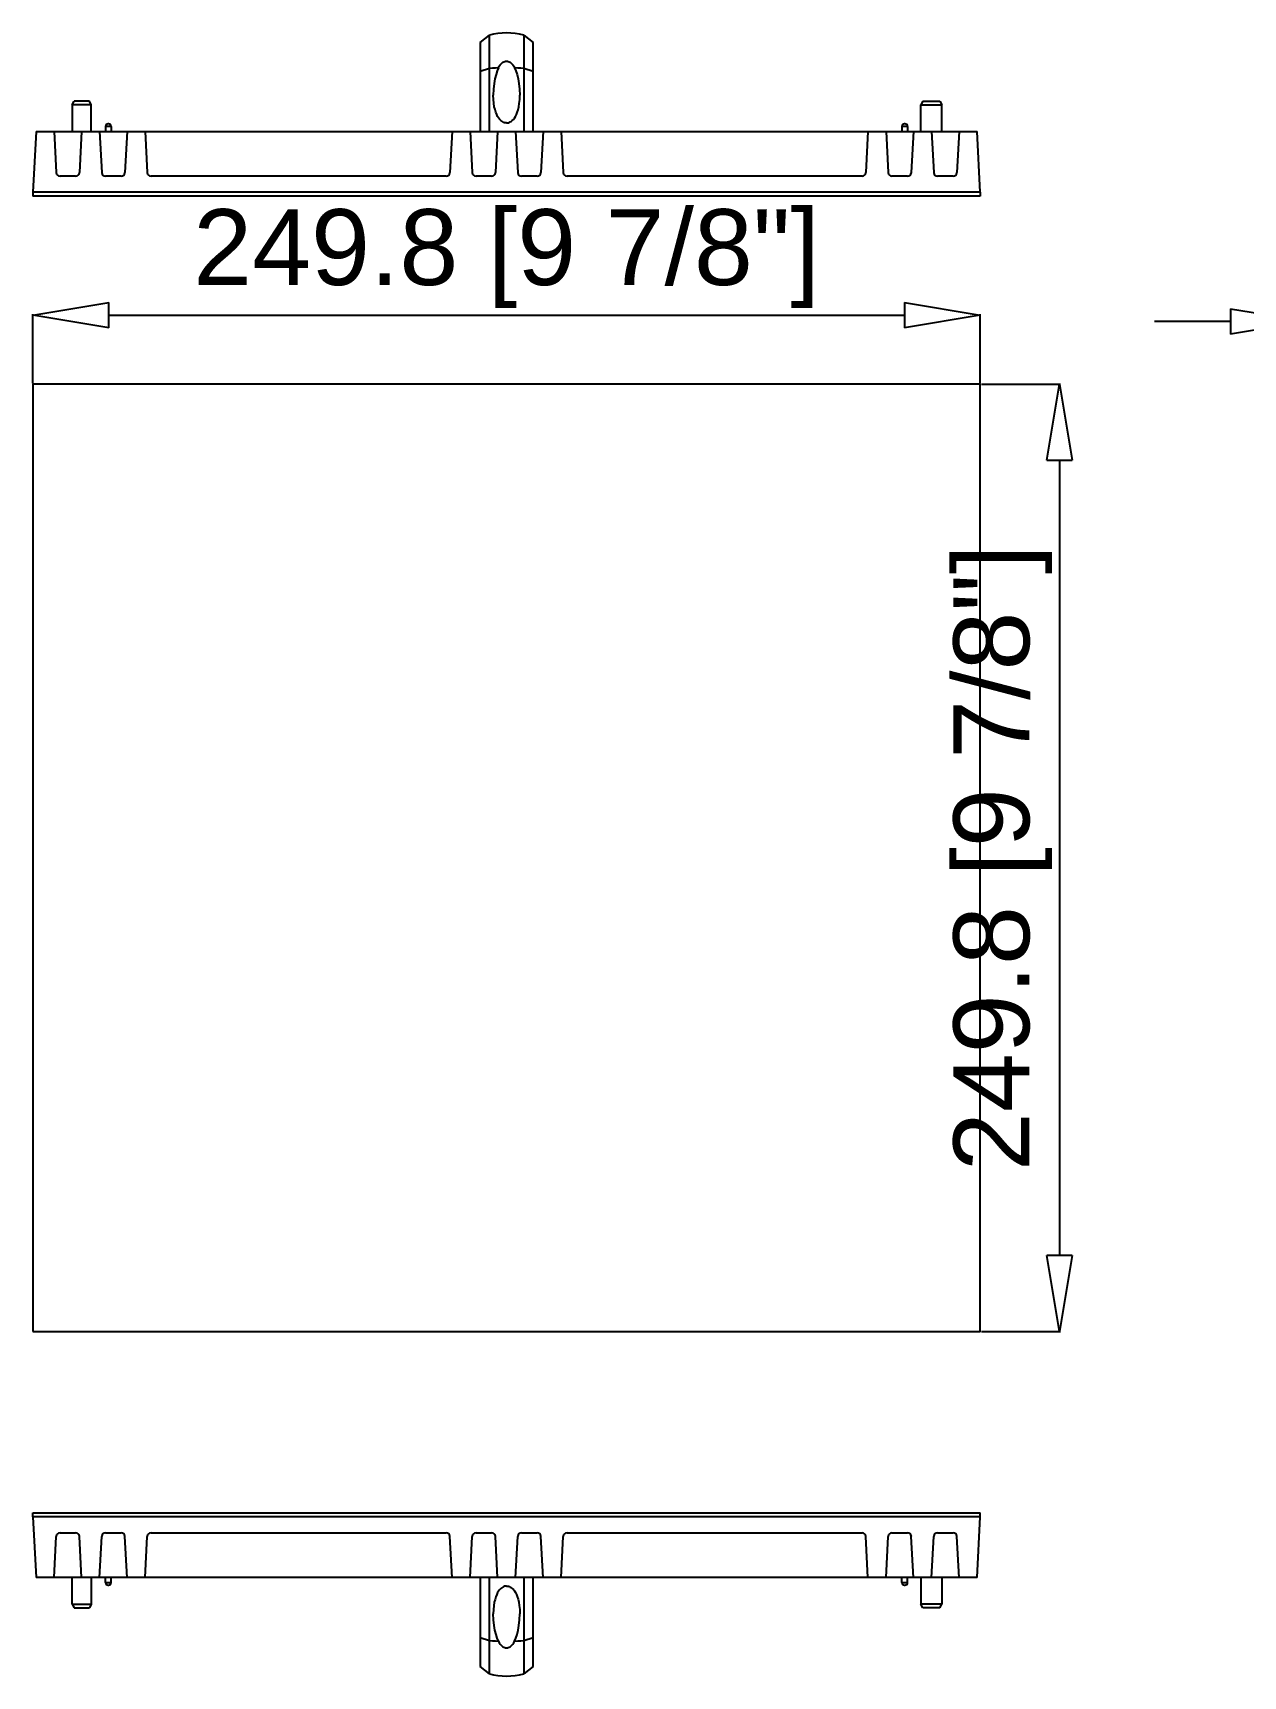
# Model space of a CAD drawing. Header units: millimetres. Extents: x -3132 to 28633, y 682 to 5849.
# Drawn here: x 3848.5 to 4167.6, y 1242.8 to 1676.2 of the extents above; entities that cross this region are included whole.
import ezdxf

# ---------------------------------------------------------------- set-up
doc = ezdxf.new("R2010")
doc.units = ezdxf.units.MM
doc.styles.get("Standard").update_dxf_attribs({"font": 'arial.ttf'})
doc.dimstyles.new('ISO_25-10', dxfattribs={"dimtxt": 20, "dimasz": 20, "dimexe": 0.3, "dimexo": 0.3, "dimgap": 2, "dimtad": 1, "dimrnd": 0.0001, "dimdsep": 46, "dimtxsty": 'Standard', "dimblk": 'CLOSEDBLANK', "dimcen": 0.1, "dimclrd": 256, "dimclre": 256, "dimclrt": 256, "dimadec": 0, "dimazin": 2, "dimtm": 1e-09, "dimtfac": 1, "dimtofl": 0, "dimtmove": 0, "dimatfit": 3, "dimldrblk": 'CLOSEDBLANK', "dimfxl": 1, "dimtolj": 1, "dimarcsym": 0})

# ---------------------------------------------------------------- blocks, each defined once
blk = doc.blocks.new('_ClosedBlank')
at = {"color": 0, "linetype": 'ByBlock', "lineweight": -2}
for p, q in [((-1, 0.167), (0, 0)), ((-1, 0.167), (-1, -0.167)), ((0, 0), (-1, -0.167))]:
    blk.add_line(p, q, dxfattribs=at)
blk = doc.blocks.new('*D208')
at = {"lineweight": -2, "transparency": 16777216}
for p, q in [((3848.46, 1583.8), (3848.46, 1602.01)), ((3868.46, 1601.71), (4078.26, 1601.71)), ((4098.26, 1583.8), (4098.26, 1602.01))]:
    blk.add_line(p, q, dxfattribs=at)
at = {"layer": 'Defpoints', "color": 0, "transparency": 16777216}
for p in [(4098.26, 1601.71), (3848.46, 1583.5), (4098.26, 1583.5)]:
    blk.add_point(p, dxfattribs=at)
at = {"lineweight": -2, "transparency": 16777216, "xscale": 20, "yscale": 20, "zscale": 20, "rotation": 180}
blk.add_blockref('_ClosedBlank', (3848.46, 1601.71), dxfattribs=at)
at = {"lineweight": -2, "transparency": 16777216, "xscale": 20, "yscale": 20, "zscale": 20}
blk.add_blockref('_ClosedBlank', (4098.26, 1601.71), dxfattribs=at)
at = {"transparency": 16777216, "insert": (3973.36, 1616.66), "char_height": 20, "attachment_point": 5}
blk.add_mtext('\\A1;249.8 [9 7/8"]', dxfattribs=at)
blk = doc.blocks.new('*D209')
at = {"lineweight": -2, "transparency": 16777216}
for p, q in [((4098.56, 1583.5), (4119.45, 1583.5)), ((4119.15, 1563.5), (4119.15, 1353.7)), ((4098.56, 1333.7), (4119.45, 1333.7))]:
    blk.add_line(p, q, dxfattribs=at)
at = {"layer": 'Defpoints', "color": 0, "transparency": 16777216}
for p in [(4098.26, 1583.5), (4098.26, 1333.7), (4119.15, 1333.7)]:
    blk.add_point(p, dxfattribs=at)
at = {"lineweight": -2, "transparency": 16777216, "xscale": 20, "yscale": 20, "zscale": 20}
for p, rotation in [((4119.15, 1583.5), 90), ((4119.15, 1333.7), 270)]:
    blk.add_blockref('_ClosedBlank', p, dxfattribs=dict(at, rotation=rotation))
at = {"transparency": 16777216, "insert": (4104.21, 1458.6), "char_height": 20, "attachment_point": 5, "rotation": 90}
blk.add_mtext('\\A1;249.8 [9 7/8"]', dxfattribs=at)
blk = doc.blocks.new('*D210')
at = {"lineweight": -2, "transparency": 16777216}
for p, q in [((4164.25, 1600.1), (4144.25, 1600.1)), ((4184.25, 1583.8), (4184.25, 1600.4)), ((4201.35, 1582.96), (4201.35, 1600.4)), ((4221.35, 1600.1), (4366.92, 1600.1))]:
    blk.add_line(p, q, dxfattribs=at)
at = {"layer": 'Defpoints', "color": 0, "transparency": 16777216}
for p in [(4201.35, 1600.1), (4184.25, 1583.5), (4201.35, 1582.66)]:
    blk.add_point(p, dxfattribs=at)
at = {"lineweight": -2, "transparency": 16777216, "xscale": 20, "yscale": 20, "zscale": 20}
blk.add_blockref('_ClosedBlank', (4184.25, 1600.1), dxfattribs=at)
at = {"lineweight": -2, "transparency": 16777216, "xscale": 20, "yscale": 20, "zscale": 20, "rotation": 180}
blk.add_blockref('_ClosedBlank', (4201.35, 1600.1), dxfattribs=at)
at = {"transparency": 16777216, "insert": (4304.14, 1615.05), "char_height": 20, "attachment_point": 5}
blk.add_mtext('\\A1;17.1 [5/8"]', dxfattribs=at)

msp = doc.modelspace()

# ---------------------------------------------------------------- linework, layer by layer
at = {"linetype": 'Continuous'}
for p, q in [((3966.364, 1673.643), (3968.833, 1675.572)), ((3966.364, 1673.643), (3966.364, 1650.182)), ((3968.833, 1650.182), (3968.833, 1675.572)), ((3977.9, 1675.56), (3977.9, 1650.182)), ((3977.9, 1675.56), (3980.364, 1673.634)), ((3980.364, 1650.182), (3980.364, 1673.634)), ((3968.833, 1666.774), (3966.364, 1666.025)), ((3980.364, 1666.021), (3977.9, 1666.77)), ((3858.864, 1657.182), (3859.364, 1658.182)), ((3858.864, 1657.182), (3858.864, 1650.182)), ((3863.864, 1657.182), (3858.864, 1657.182)), ((3863.364, 1658.182), (3859.364, 1658.182)), ((3863.864, 1657.182), (3863.364, 1658.182)), ((3863.864, 1650.182), (3863.864, 1657.182)), ((4083.114, 1658.182), (4082.614, 1657.182)), ((4082.614, 1657.182), (4088.114, 1657.182)), ((4082.614, 1650.182), (4082.614, 1657.182)), ((4083.114, 1658.182), (4087.614, 1658.182)), ((4087.614, 1658.182), (4088.114, 1657.182)), ((4088.114, 1650.182), (4088.114, 1657.182)), ((3867.614, 1651.482), (3867.614, 1650.182)), ((3869.114, 1651.482), (3867.614, 1651.482)), ((3868.414, 1652.182), (3868.314, 1652.182)), ((3869.114, 1651.482), (3869.114, 1650.182)), ((4079.114, 1651.482), (4077.614, 1651.482)), ((4077.614, 1651.482), (4077.614, 1650.182)), ((4078.414, 1652.182), (4078.314, 1652.182)), ((4079.114, 1651.482), (4079.114, 1650.182)), ((3849.302, 1650.182), (3848.464, 1634.182)), ((3849.302, 1650.182), (4097.425, 1650.182)), ((3854.066, 1650.182), (3854.634, 1639.329)), ((3861.302, 1650.182), (3860.734, 1639.329)), ((3866.066, 1650.182), (3866.634, 1639.329)), ((3873.302, 1650.182), (3872.734, 1639.329)), ((3878.066, 1650.182), (3878.634, 1639.329)), ((3958.982, 1650.182), (3958.414, 1639.329)), ((3963.745, 1650.182), (3964.314, 1639.329)), ((3970.982, 1650.182), (3970.414, 1639.329)), ((3975.745, 1650.182), (3976.314, 1639.329)), ((3982.982, 1650.182), (3982.414, 1639.329)), ((3987.745, 1650.182), (3988.314, 1639.329)), ((4068.662, 1650.182), (4068.093, 1639.329)), ((4073.425, 1650.182), (4073.994, 1639.329)), ((4080.662, 1650.182), (4080.093, 1639.329)), ((4085.425, 1650.182), (4085.994, 1639.329)), ((4092.662, 1650.182), (4092.093, 1639.329)), ((4098.264, 1634.182), (4097.425, 1650.182)), ((3859.735, 1638.382), (3855.633, 1638.382)), ((3871.735, 1638.382), (3867.633, 1638.382)), ((3957.415, 1638.382), (3879.633, 1638.382)), ((3969.415, 1638.382), (3965.313, 1638.382)), ((3981.415, 1638.382), (3977.313, 1638.382)), ((4067.095, 1638.382), (3989.313, 1638.382)), ((4079.095, 1638.382), (4074.993, 1638.382)), ((4091.095, 1638.382), (4086.993, 1638.382)), ((3848.464, 1634.182), (3848.464, 1633.082)), ((4098.264, 1634.182), (3848.464, 1634.182)), ((4098.264, 1634.182), (4098.264, 1633.082)), ((4098.264, 1633.082), (3848.464, 1633.082)), ((3848.464, 1284.791), (3848.464, 1285.891)), ((3848.464, 1285.891), (4098.264, 1285.891)), ((3848.464, 1284.791), (3849.302, 1268.791)), ((4098.264, 1284.791), (3848.464, 1284.791)), ((4097.425, 1268.791), (4098.264, 1284.791)), ((4098.264, 1284.791), (4098.264, 1285.891)), ((3854.066, 1268.791), (3854.634, 1279.644)), ((3855.633, 1280.591), (3859.735, 1280.591)), ((3861.302, 1268.791), (3860.734, 1279.644)), ((3866.066, 1268.791), (3866.634, 1279.644)), ((3867.633, 1280.591), (3871.735, 1280.591)), ((3873.302, 1268.791), (3872.734, 1279.644)), ((3878.066, 1268.791), (3878.634, 1279.644)), ((3879.633, 1280.591), (3957.415, 1280.591)), ((3958.982, 1268.791), (3958.414, 1279.644)), ((3963.745, 1268.791), (3964.314, 1279.644)), ((3965.313, 1280.591), (3969.415, 1280.591)), ((3970.982, 1268.791), (3970.414, 1279.644)), ((3975.745, 1268.791), (3976.314, 1279.644)), ((3977.313, 1280.591), (3981.415, 1280.591)), ((3982.982, 1268.791), (3982.414, 1279.644)), ((3987.745, 1268.791), (3988.314, 1279.644)), ((3989.313, 1280.591), (4067.095, 1280.591)), ((4068.662, 1268.791), (4068.093, 1279.644)), ((4073.425, 1268.791), (4073.994, 1279.644)), ((4074.993, 1280.591), (4079.095, 1280.591)), ((4080.662, 1268.791), (4080.093, 1279.644)), ((4085.425, 1268.791), (4085.994, 1279.644)), ((4086.993, 1280.591), (4091.095, 1280.591)), ((4092.662, 1268.791), (4092.093, 1279.644)), ((4097.425, 1268.791), (3849.302, 1268.791)), ((3858.864, 1261.791), (3858.864, 1268.791)), ((3863.864, 1268.791), (3863.864, 1261.791)), ((3867.614, 1267.491), (3867.614, 1268.791)), ((3867.614, 1267.491), (3869.114, 1267.491)), ((3868.314, 1266.791), (3868.414, 1266.791)), ((3869.114, 1267.491), (3869.114, 1268.791)), ((3966.364, 1268.791), (3966.364, 1245.33)), ((3968.833, 1243.401), (3968.833, 1268.791)), ((3977.9, 1268.791), (3977.9, 1243.413)), ((3980.364, 1245.339), (3980.364, 1268.791)), ((4077.614, 1267.491), (4077.614, 1268.791)), ((4077.614, 1267.491), (4079.114, 1267.491)), ((4078.314, 1266.791), (4078.414, 1266.791)), ((4079.114, 1267.491), (4079.114, 1268.791)), ((4082.614, 1268.791), (4082.614, 1261.791)), ((4088.114, 1268.791), (4088.114, 1261.791)), ((3858.864, 1261.791), (3859.364, 1260.791)), ((3858.864, 1261.791), (3863.864, 1261.791)), ((3863.864, 1261.791), (3863.364, 1260.791)), ((4088.114, 1261.791), (4082.614, 1261.791)), ((4083.114, 1260.791), (4082.614, 1261.791)), ((4087.614, 1260.791), (4088.114, 1261.791)), ((3859.364, 1260.791), (3863.364, 1260.791)), ((4087.614, 1260.791), (4083.114, 1260.791)), ((3966.364, 1252.948), (3968.833, 1252.199)), ((3977.9, 1252.203), (3980.364, 1252.952)), ((3968.833, 1243.401), (3966.364, 1245.33)), ((3980.364, 1245.339), (3977.9, 1243.413))]:
    msp.add_line(p, q, dxfattribs=at)
for points in [[(3971.231, 1666.96), (3971.454, 1667.386), (3971.691, 1667.741), (3971.934, 1668.03), (3972.181, 1668.259), (3972.425, 1668.433), (3972.663, 1668.559), (3972.898, 1668.644), (3973.128, 1668.693), (3973.356, 1668.71), (3973.585, 1668.695), (3973.814, 1668.647), (3974.047, 1668.563), (3974.285, 1668.44), (3974.529, 1668.268), (3974.777, 1668.041), (3975.024, 1667.751), (3975.264, 1667.392), (3975.492, 1666.958)], [(3971.231, 1666.96), (3970.425, 1666.913), (3969.625, 1666.851), (3968.833, 1666.774)], [(3971.231, 1666.96), (3970.89, 1666.131), (3970.58, 1665.169), (3970.309, 1664.065), (3970.083, 1662.798), (3969.924, 1661.354), (3969.864, 1659.794)], [(3975.492, 1666.958), (3975.835, 1666.127), (3976.145, 1665.163), (3976.418, 1664.056), (3976.644, 1662.786), (3976.804, 1661.338), (3976.864, 1659.774)], [(3977.9, 1666.77), (3977.105, 1666.848), (3976.302, 1666.911), (3975.492, 1666.958)], [(3973.346, 1652.423), (3973.105, 1652.442), (3972.861, 1652.492), (3972.611, 1652.577), (3972.354, 1652.702), (3972.09, 1652.873), (3971.819, 1653.099), (3971.545, 1653.386), (3971.274, 1653.74), (3971.011, 1654.164), (3970.761, 1654.666), (3970.528, 1655.253), (3970.318, 1655.933), (3970.138, 1656.717), (3969.995, 1657.613), (3969.899, 1658.634), (3969.864, 1659.794)], [(3973.346, 1652.423), (3973.59, 1652.436), (3973.836, 1652.481), (3974.087, 1652.561), (3974.345, 1652.681), (3974.611, 1652.847), (3974.884, 1653.068), (3975.161, 1653.35), (3975.435, 1653.7), (3975.701, 1654.122), (3975.954, 1654.623), (3976.19, 1655.209), (3976.403, 1655.891), (3976.586, 1656.678), (3976.731, 1657.578), (3976.828, 1658.606), (3976.864, 1659.774)], [(3973.346, 1266.55), (3973.105, 1266.531), (3972.861, 1266.481), (3972.611, 1266.396), (3972.354, 1266.271), (3972.09, 1266.1), (3971.819, 1265.874), (3971.545, 1265.587), (3971.273, 1265.233), (3971.011, 1264.809), (3970.761, 1264.307), (3970.528, 1263.72), (3970.318, 1263.039), (3970.138, 1262.256), (3969.995, 1261.36), (3969.899, 1260.339), (3969.864, 1259.179)], [(3973.346, 1266.55), (3973.59, 1266.537), (3973.836, 1266.492), (3974.087, 1266.412), (3974.345, 1266.292), (3974.611, 1266.126), (3974.884, 1265.905), (3975.161, 1265.622), (3975.435, 1265.273), (3975.701, 1264.851), (3975.954, 1264.35), (3976.19, 1263.764), (3976.403, 1263.082), (3976.586, 1262.295), (3976.731, 1261.395), (3976.828, 1260.367), (3976.864, 1259.199)], [(3971.231, 1252.013), (3970.89, 1252.842), (3970.58, 1253.804), (3970.308, 1254.908), (3970.083, 1256.175), (3969.924, 1257.619), (3969.864, 1259.179)], [(3975.492, 1252.015), (3975.835, 1252.846), (3976.145, 1253.81), (3976.418, 1254.917), (3976.644, 1256.187), (3976.804, 1257.635), (3976.864, 1259.199)], [(3968.833, 1252.199), (3969.624, 1252.122), (3970.424, 1252.06), (3971.231, 1252.013)], [(3971.231, 1252.013), (3971.454, 1251.587), (3971.691, 1251.232), (3971.934, 1250.943), (3972.181, 1250.714), (3972.425, 1250.54), (3972.663, 1250.414), (3972.898, 1250.329), (3973.128, 1250.28), (3973.356, 1250.263), (3973.585, 1250.278), (3973.814, 1250.326), (3974.048, 1250.41), (3974.285, 1250.533), (3974.529, 1250.705), (3974.777, 1250.932), (3975.024, 1251.222), (3975.264, 1251.581), (3975.492, 1252.015)], [(3975.492, 1252.015), (3976.302, 1252.062), (3977.105, 1252.125), (3977.9, 1252.203)]]:
    msp.add_lwpolyline(points, dxfattribs=at)
msp.add_lwpolyline([(3848.464, 1333.698), (4098.264, 1333.698), (4098.264, 1583.498), (3848.464, 1583.498)], close=True, dxfattribs=at)
for centre, radius, start, end in [((3973.346, 1659.182), 17, 74.46312, 105.39516), ((3868.314, 1651.482), 0.7, 90.00045, 180), ((3868.414, 1651.482), 0.7, 0, 89.99955), ((4078.314, 1651.482), 0.7, 90.00045, 180), ((4078.414, 1651.482), 0.7, 0, 89.99955), ((3855.633, 1639.382), 1, 183, 270), ((3859.735, 1639.382), 1, 270, 357), ((3867.633, 1639.382), 1, 183, 270), ((3871.735, 1639.382), 1, 270, 357), ((3879.633, 1639.382), 1, 183, 270), ((3957.415, 1639.382), 1, 270, 357), ((3965.313, 1639.382), 1, 183, 270), ((3969.415, 1639.382), 1, 270, 357), ((3977.313, 1639.382), 1, 183, 270), ((3981.415, 1639.382), 1, 270, 357), ((3989.313, 1639.382), 1, 183, 270), ((4067.095, 1639.382), 1, 270, 357), ((4074.993, 1639.382), 1, 183, 270), ((4079.095, 1639.382), 1, 270, 357), ((4086.993, 1639.382), 1, 183, 270), ((4091.095, 1639.382), 1, 270, 357), ((3855.633, 1279.591), 1, 90, 177), ((3859.735, 1279.591), 1, 3, 90), ((3867.633, 1279.591), 1, 90, 177), ((3871.735, 1279.591), 1, 3, 90), ((3879.633, 1279.591), 1, 90, 177), ((3957.415, 1279.591), 1, 3, 90), ((3965.313, 1279.591), 1, 90, 177), ((3969.415, 1279.591), 1, 3, 90), ((3977.313, 1279.591), 1, 90, 177), ((3981.415, 1279.591), 1, 3, 90), ((3989.313, 1279.591), 1, 90, 177), ((4067.095, 1279.591), 1, 3, 90), ((4074.993, 1279.591), 1, 90, 177), ((4079.095, 1279.591), 1, 3, 90), ((4086.993, 1279.591), 1, 90, 177), ((4091.095, 1279.591), 1, 3, 90), ((3868.314, 1267.491), 0.7, 180, 269.99955), ((3868.414, 1267.491), 0.7, 270.00045, 0), ((4078.314, 1267.491), 0.7, 180, 269.99955), ((4078.414, 1267.491), 0.7, 270.00045, 0), ((3973.346, 1259.791), 17, 254.60484, 285.53688)]:
    msp.add_arc(centre, radius, start, end, dxfattribs=at)

# ---------------------------------------------------------------- dimensions: what is measured, and where the dimension line sits
dim = msp.add_linear_dim(base=(4098.264, 1601.712), p1=(3848.464, 1583.498), p2=(4098.264, 1583.498), dimstyle='ISO_25-10')
dim.commit()
dim.dimension.update_dxf_attribs({"geometry": '*D208', "text_midpoint": (3973.364, 1616.659)})
dim = msp.add_linear_dim(base=(4201.353, 1600.103), p1=(4184.253, 1583.498), p2=(4201.353, 1582.659), dimstyle='ISO_25-10', override={"dimgap": 2, "dimdec": 1, "dimtol": 0, "dimlim": 0, "dimtp": 0.3, "dimtm": 0.3})
dim.commit()
dim.dimension.update_dxf_attribs({"geometry": '*D210', "text_midpoint": (4304.137, 1615.049)})
dim = msp.add_linear_dim(base=(4119.154, 1333.698), p1=(4098.264, 1583.498), p2=(4098.264, 1333.698), angle=90, dimstyle='ISO_25-10')
dim.commit()
dim.dimension.update_dxf_attribs({"geometry": '*D209', "text_midpoint": (4104.207, 1458.598)})

doc.saveas('drawing.dxf')
